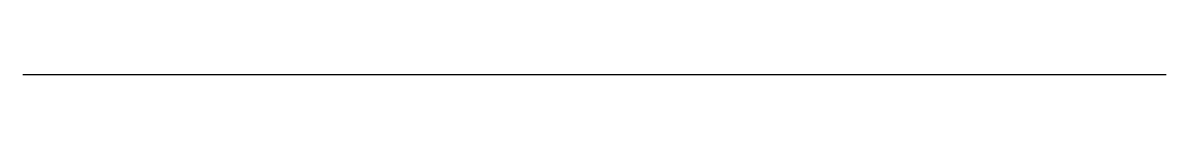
# Model space of a CAD drawing. Header units: metres. Extents: x 0 to 40, y 0 to 0.
import ezdxf

# ---------------------------------------------------------------- set-up
doc = ezdxf.new("R2010")
doc.units = ezdxf.units.M
doc.layers.add('DR-PIPE', color=7, linetype='Continuous')

msp = doc.modelspace()

# ---------------------------------------------------------------- linework, layer by layer
at = {"layer": 'DR-PIPE'}
msp.add_line((0, 0), (40, 0), dxfattribs=at)

doc.saveas('drawing.dxf')
